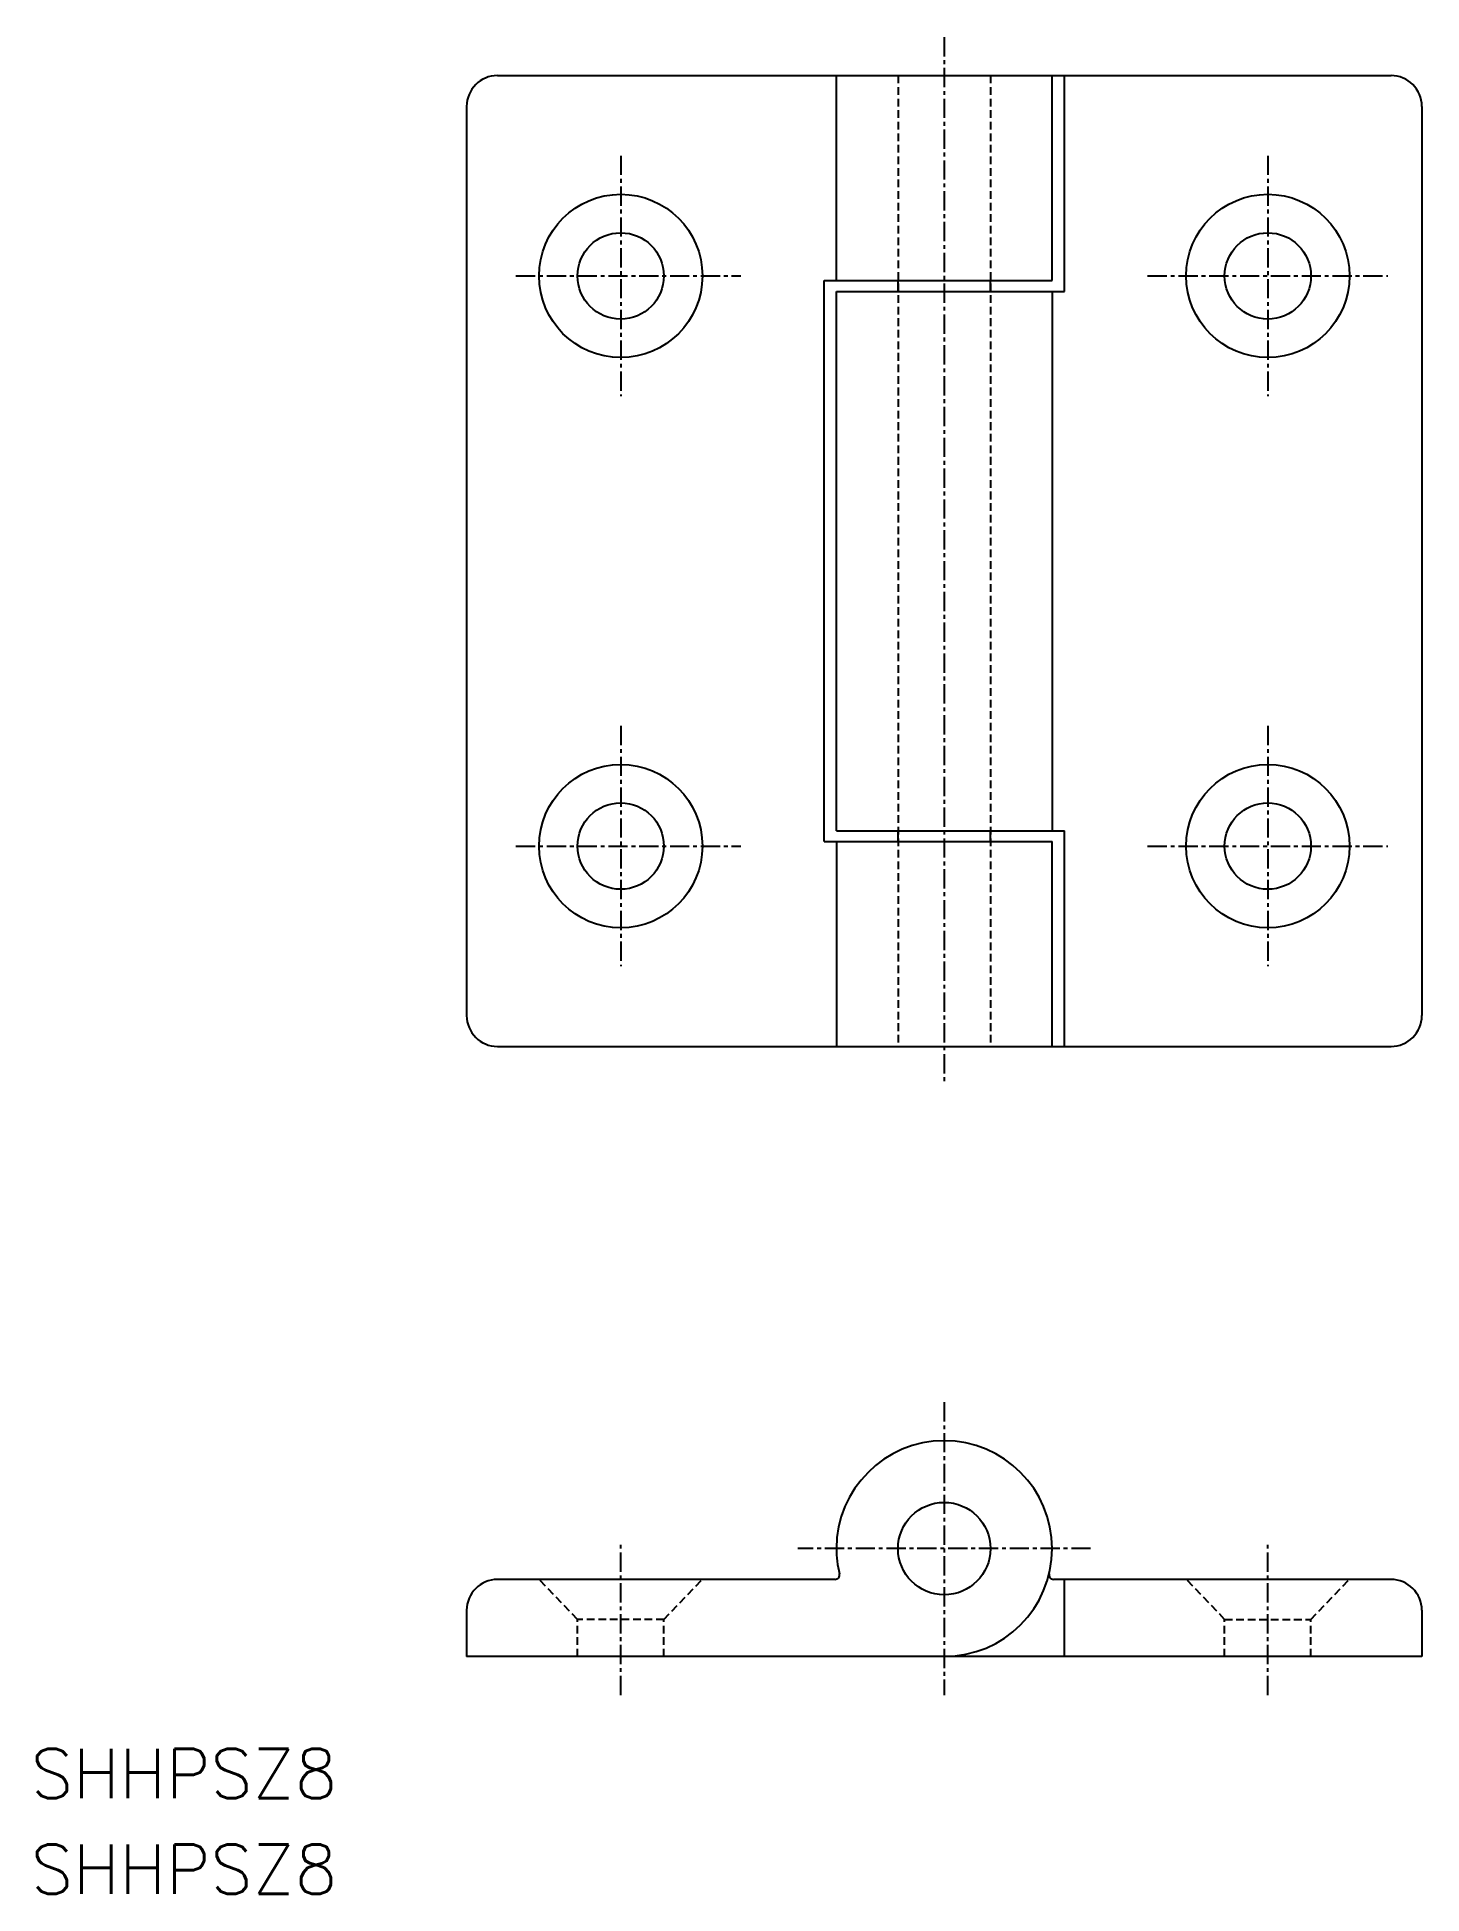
# Model space of a CAD drawing. Extents: x -59 to 31, y -22 to 98.
import ezdxf

# ---------------------------------------------------------------- set-up
doc = ezdxf.new("R2010")
doc.units = 0
doc.linetypes.add('CENTER', pattern=[2, 1.25, -0.25, 0.25, -0.25])
doc.linetypes.add('DASHED', pattern=[0.75, 0.5, -0.25])
doc.layers.get('0').update_dxf_attribs({"linetype": 'CONTINUOUS'})
doc.layers.add('CENTER', color=1, linetype='CENTER')
doc.styles.get("Standard").update_dxf_attribs({"font": 'txt.shx', "bigfont": 'bigfont.shx'})

msp = doc.modelspace()

# ---------------------------------------------------------------- linework, layer by layer
at = {"color": 7, "linetype": 'CONTINUOUS'}
for p, q in [((-29, 95.59), (29, 95.59)), ((-7, 82.29), (-7, 95.59)), ((7, 82.29), (7, 95.59)), ((7.8, 81.59), (7.8, 95.59)), ((-31, 93.59), (-31, 34.59)), ((31, 93.59), (31, 34.59)), ((-7.8, 45.89), (-7.8, 82.29)), ((-7.8, 82.29), (7, 82.29)), ((-3, 81.59), (-3, 82.29)), ((3, 81.59), (3, 82.29)), ((-7, 46.59), (-7, 81.59)), ((-7, 81.59), (7.8, 81.59)), ((7, 81.59), (7, 46.59)), ((-7.8, 45.89), (7, 45.89)), ((-7, 46.59), (7.8, 46.59)), ((-7, 45.89), (-7, 32.59)), ((-3, 45.89), (-3, 46.59)), ((3, 45.89), (3, 46.59)), ((7, 32.59), (7, 45.89)), ((7.8, 32.59), (7.8, 46.59)), ((-29, 32.59), (29, 32.59)), ((-7.1, -2), (-29, -2)), ((29, -2), (7.1, -2)), ((7.8, -7), (7.8, -2)), ((-31, -4), (-31, -7)), ((31, -4), (31, -7)), ((31, -7), (-31, -7))]:
    msp.add_line(p, q, dxfattribs=at)
at = {"color": 3, "linetype": 'DASHED'}
for p, q in [((-3, 95.59), (-3, 32.59)), ((3, 95.59), (3, 32.59)), ((-23.8, -4.6), (-26.3, -2)), ((-18.2, -4.6), (-15.7, -2)), ((18.2, -4.6), (15.7, -1.99)), ((23.8, -4.6), (26.3, -2)), ((-18.2, -4.6), (-23.8, -4.6)), ((-23.8, -7), (-23.8, -4.6)), ((-18.2, -7), (-18.2, -4.6)), ((18.2, -4.6), (23.8, -4.6)), ((18.2, -7), (18.2, -4.6)), ((23.8, -7), (23.8, -4.6))]:
    msp.add_line(p, q, dxfattribs=at)
at = {"color": 7, "linetype": 'CONTINUOUS'}
for centre, radius in [((-21, 82.59), 5.3), ((21, 82.59), 5.3), ((-21, 82.59), 2.8), ((21, 82.59), 2.8), ((-21, 45.59), 5.3), ((21, 45.59), 5.3), ((-21, 45.59), 2.8), ((21, 45.59), 2.8), ((0, 0), 3)]:
    msp.add_circle(centre, radius, dxfattribs=at)
for centre, radius, start, end in [((-29, 93.59), 2, 90, 180), ((29, 93.59), 2, 0, 90), ((-29, 34.59), 2, 180, 270), ((29, 34.59), 2, 270, 0), ((0, 0), 7, 270, 180), ((0, 0), 7, 180, 193.4665), ((-29, -4), 2, 90, 180), ((-7.1, -1.7), 0.3, 270, 13.4665), ((7.1, -1.7), 0.3, 166.5335, 270), ((29, -4), 2, 0, 90)]:
    msp.add_arc(centre, radius, start, end, dxfattribs=at)
at = {"layer": 'CENTER', "color": 1, "linetype": 'CENTER'}
for p, q in [((0, 98.09), (0, 30.09)), ((-21, 90.39), (-21, 74.79)), ((21, 90.39), (21, 74.79)), ((-27.8, 82.59), (-13.2, 82.59)), ((13.2, 82.59), (28.8, 82.59)), ((-21, 53.39), (-21, 37.79)), ((21, 53.39), (21, 37.79)), ((-27.8, 45.59), (-13.2, 45.59)), ((13.2, 45.59), (28.8, 45.59)), ((0, 9.5), (0, -9.5)), ((-21, -9.5), (-21, 0.5)), ((9.5, 0), (-9.5, 0)), ((21, -9.5), (21, 0.5))]:
    msp.add_line(p, q, dxfattribs=at)

# ---------------------------------------------------------------- texts
at = {"color": 7, "linetype": 'CONTINUOUS'}
for p in [(-59.29, -16.2), (-59.29, -22.4)]:
    msp.add_text('SHHPSZ8', height=3.2, dxfattribs=at).set_placement(p)

doc.saveas('drawing.dxf')
